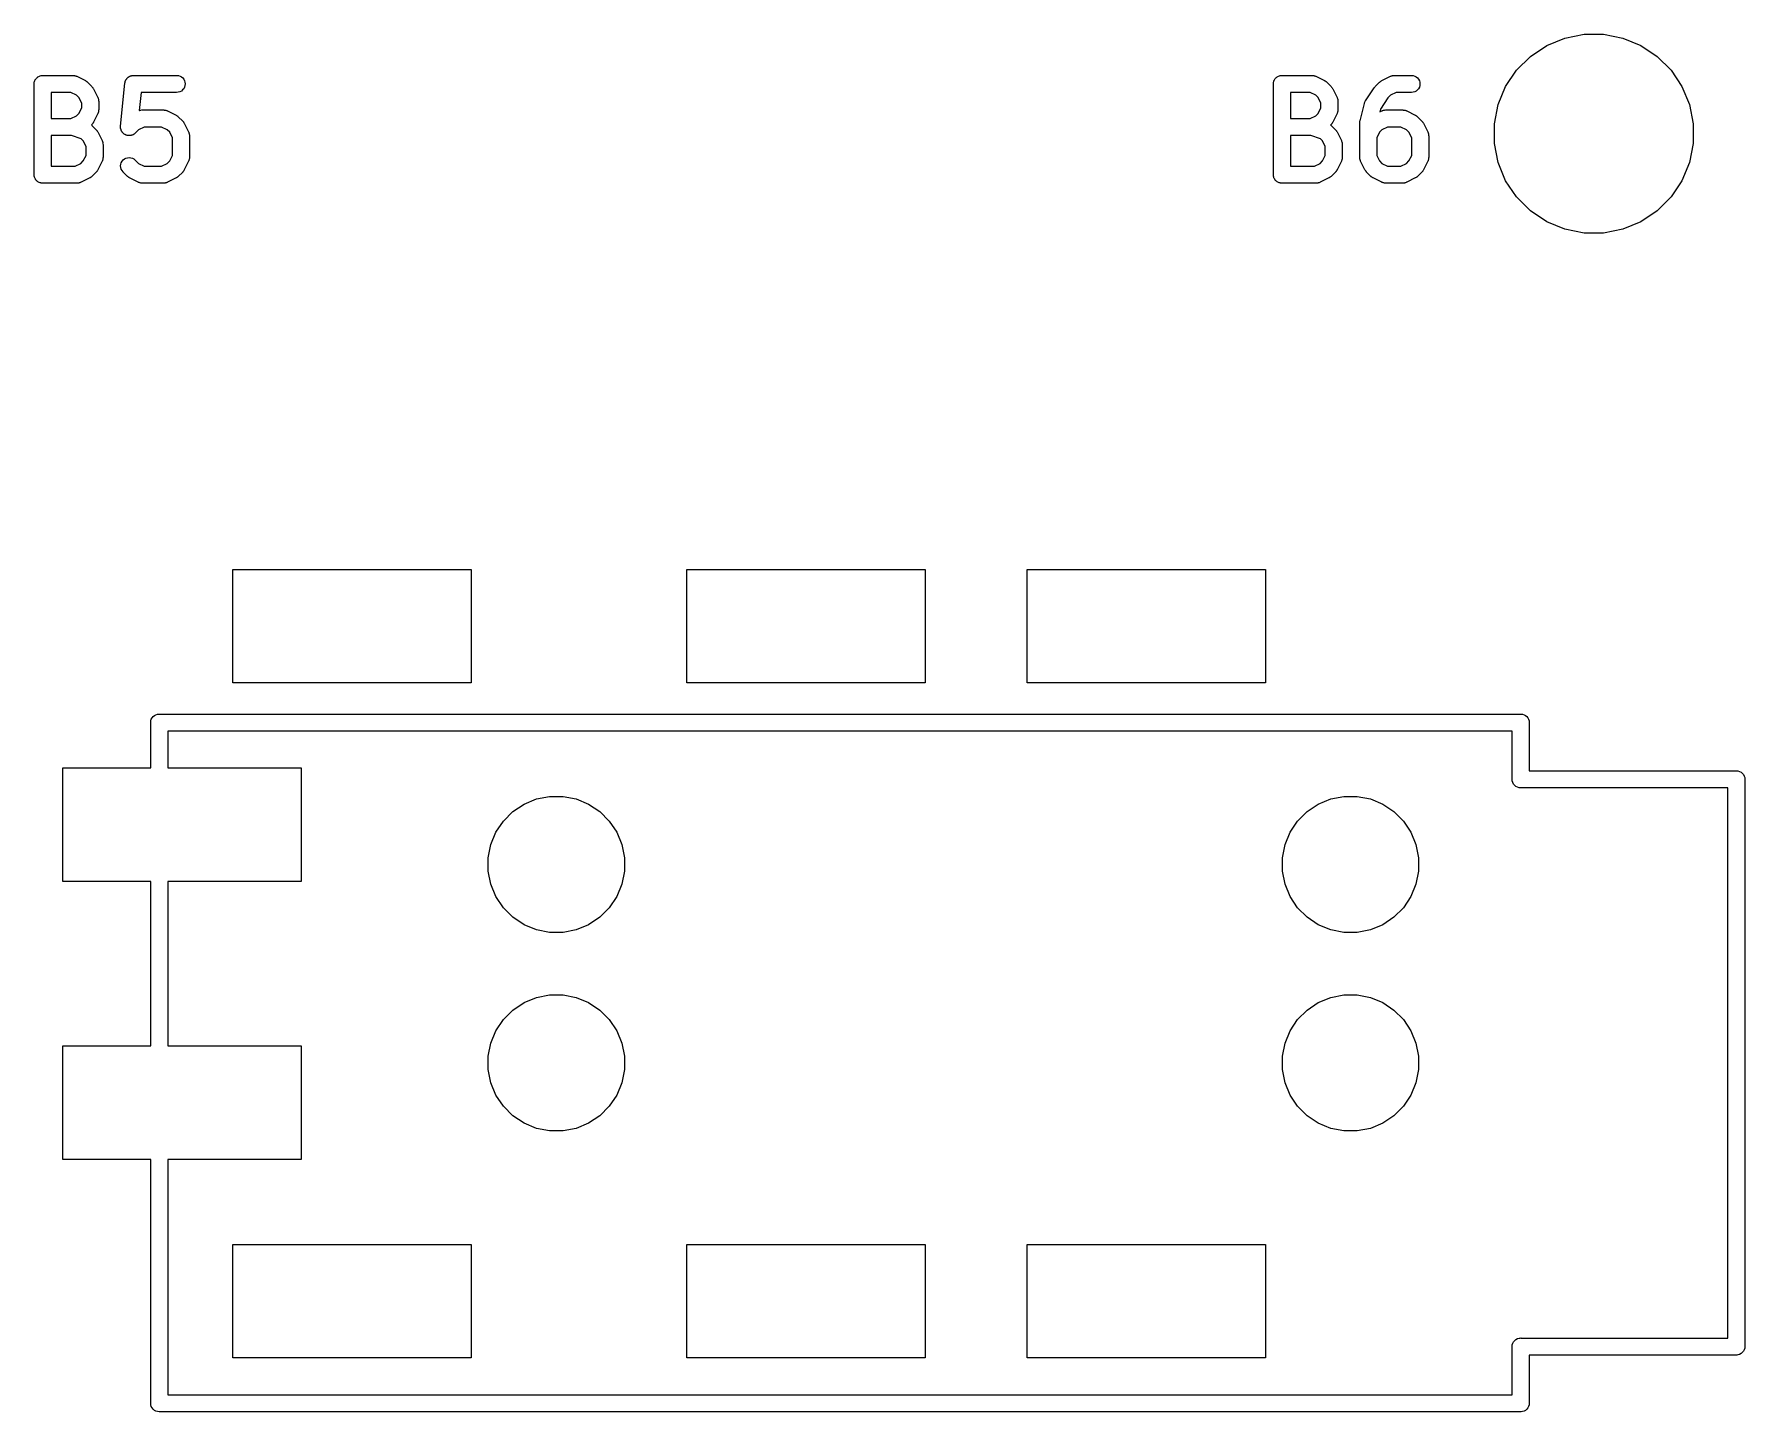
# Model space of a CAD drawing. Extents: x -13 to 127, y -89 to 15.
# Drawn here: x 109.29 to 124.37, y -57.37 to -45.22 of the extents above; entities that cross this region are included whole.
import ezdxf

# ---------------------------------------------------------------- set-up
doc = ezdxf.new("R2010")
doc.units = 0
doc.layers.add('BLACK', color=7, linetype='CONTINUOUS')

msp = doc.modelspace()

# ---------------------------------------------------------------- linework, layer by layer
at = {"layer": 'BLACK', "linetype": 'CONTINUOUS'}
for p, q in [((122.782, -45.2554), (122.952, -45.2217)), ((122.952, -45.2217), (123.124, -45.2217)), ((123.124, -45.2217), (123.294, -45.2554)), ((122.479, -45.4173), (122.623, -45.3214)), ((122.623, -45.3214), (122.782, -45.2554)), ((123.294, -45.2554), (123.453, -45.3214)), ((123.453, -45.3214), (123.597, -45.4173)), ((122.357, -45.5394), (122.479, -45.4173)), ((123.597, -45.4173), (123.719, -45.5394)), ((109.292, -45.6518), (109.293, -45.6448)), ((109.292, -45.6589), (109.292, -45.6518)), ((109.292, -45.6594), (109.292, -45.6589)), ((109.292, -45.6599), (109.292, -45.6594)), ((109.292, -45.6594), (109.292, -45.6594)), ((109.292, -45.6594), (109.292, -45.6594)), ((109.292, -46.4599), (109.292, -45.6599)), ((109.293, -45.6443), (109.295, -45.6376)), ((109.293, -45.6446), (109.293, -45.6443)), ((109.293, -45.6448), (109.293, -45.6446)), ((109.295, -45.6376), (109.297, -45.6308)), ((109.297, -45.6308), (109.298, -45.6306)), ((109.298, -45.6304), (109.301, -45.6242)), ((109.298, -45.6306), (109.298, -45.6304)), ((109.301, -45.6242), (109.304, -45.618)), ((109.304, -45.618), (109.305, -45.6178)), ((109.305, -45.6175), (109.309, -45.6121)), ((109.305, -45.6178), (109.305, -45.6175)), ((109.309, -45.6121), (109.314, -45.6067)), ((109.314, -45.6063), (109.32, -45.6019)), ((109.314, -45.6065), (109.314, -45.6063)), ((109.314, -45.6067), (109.314, -45.6065)), ((109.32, -45.6019), (109.325, -45.5974)), ((109.325, -45.5971), (109.332, -45.5939)), ((109.325, -45.5973), (109.325, -45.5971)), ((109.325, -45.5974), (109.325, -45.5973)), ((109.332, -45.5939), (109.338, -45.5906)), ((109.338, -45.5904), (109.345, -45.5884)), ((109.338, -45.5905), (109.338, -45.5904)), ((109.338, -45.5906), (109.338, -45.5905)), ((109.345, -45.5884), (109.352, -45.5863)), ((109.352, -45.5862), (109.359, -45.5856)), ((109.352, -45.5863), (109.352, -45.5862)), ((109.352, -45.5863), (109.352, -45.5863)), ((109.359, -45.5856), (109.367, -45.5849)), ((109.367, -45.5849), (109.633, -45.5849)), ((109.633, -45.5849), (109.634, -45.5849)), ((109.634, -45.5849), (109.636, -45.5852)), ((109.636, -45.5852), (109.639, -45.5851)), ((109.639, -45.5851), (109.644, -45.586)), ((109.644, -45.586), (109.649, -45.5865)), ((109.649, -45.5865), (109.651, -45.5872)), ((109.651, -45.5872), (109.653, -45.5876)), ((109.653, -45.5876), (109.658, -45.5894)), ((109.658, -45.5894), (109.663, -45.591)), ((109.663, -45.591), (109.665, -45.592)), ((109.665, -45.592), (109.667, -45.5928)), ((109.667, -45.5928), (109.743, -45.6309)), ((109.743, -45.6309), (109.744, -45.6314)), ((109.744, -45.6314), (109.747, -45.6337)), ((109.747, -45.6337), (109.751, -45.6357)), ((109.751, -45.6357), (109.754, -45.6377)), ((109.754, -45.6377), (109.756, -45.6394)), ((109.756, -45.6394), (109.759, -45.6423)), ((109.759, -45.6423), (109.762, -45.645)), ((109.762, -45.645), (109.801, -45.6831)), ((109.801, -45.6831), (109.801, -45.6838)), ((110.054, -46.0334), (110.092, -45.6524)), ((110.092, -45.6514), (110.093, -45.6481)), ((110.092, -45.6524), (110.092, -45.6514)), ((110.093, -45.6448), (110.094, -45.641)), ((110.093, -45.6481), (110.093, -45.6448)), ((110.094, -45.641), (110.095, -45.6371)), ((110.095, -45.6371), (110.096, -45.634)), ((110.096, -45.634), (110.097, -45.6308)), ((110.097, -45.6308), (110.099, -45.6273)), ((110.099, -45.6273), (110.101, -45.6236)), ((110.101, -45.6236), (110.103, -45.6209)), ((110.103, -45.6209), (110.104, -45.618)), ((110.104, -45.618), (110.107, -45.6149)), ((110.107, -45.6149), (110.109, -45.6116)), ((110.109, -45.6116), (110.112, -45.6093)), ((110.112, -45.6093), (110.114, -45.6067)), ((110.114, -45.6067), (110.117, -45.6042)), ((110.117, -45.6042), (110.12, -45.6014)), ((110.12, -45.6014), (110.122, -45.5995)), ((110.122, -45.5995), (110.125, -45.5974)), ((110.125, -45.5974), (110.129, -45.5956)), ((110.129, -45.5956), (110.132, -45.5934)), ((110.132, -45.5934), (110.135, -45.5921)), ((110.135, -45.5921), (110.138, -45.5906)), ((110.138, -45.5906), (110.142, -45.5894)), ((110.142, -45.5894), (110.145, -45.5879)), ((110.145, -45.5879), (110.149, -45.5873)), ((110.149, -45.5873), (110.152, -45.5863)), ((110.152, -45.5863), (110.156, -45.5859)), ((110.156, -45.5859), (110.16, -45.5852)), ((110.16, -45.5852), (110.163, -45.5852)), ((110.163, -45.5852), (110.167, -45.5849)), ((110.167, -45.5849), (110.547, -45.5849)), ((110.547, -45.5849), (110.549, -45.5849)), ((110.549, -45.5849), (110.563, -45.5865)), ((110.563, -45.5865), (110.577, -45.591)), ((110.577, -45.591), (110.59, -45.598)), ((110.59, -45.598), (110.601, -45.6074)), ((110.601, -45.6074), (110.61, -45.6188)), ((110.61, -45.6188), (110.617, -45.6318)), ((110.617, -45.6318), (110.621, -45.6458)), ((110.621, -45.675), (110.617, -45.689)), ((110.621, -45.6458), (110.622, -45.6604)), ((110.622, -45.6604), (110.621, -45.675)), ((120.214, -45.6518), (120.215, -45.6448)), ((120.214, -45.6589), (120.214, -45.6518)), ((120.214, -45.6594), (120.214, -45.6589)), ((120.214, -45.6599), (120.214, -45.6594)), ((120.214, -45.6594), (120.214, -45.6594)), ((120.214, -45.6594), (120.214, -45.6594)), ((120.214, -46.4599), (120.214, -45.6599)), ((120.215, -45.6443), (120.217, -45.6376)), ((120.215, -45.6446), (120.215, -45.6443)), ((120.215, -45.6448), (120.215, -45.6446)), ((120.217, -45.6376), (120.219, -45.6308)), ((120.219, -45.6308), (120.22, -45.6306)), ((120.22, -45.6304), (120.223, -45.6242)), ((120.22, -45.6306), (120.22, -45.6304)), ((120.223, -45.6242), (120.226, -45.618)), ((120.226, -45.618), (120.227, -45.6178)), ((120.227, -45.6175), (120.231, -45.6121)), ((120.227, -45.6178), (120.227, -45.6175)), ((120.231, -45.6121), (120.236, -45.6067)), ((120.236, -45.6063), (120.242, -45.6019)), ((120.236, -45.6065), (120.236, -45.6063)), ((120.236, -45.6067), (120.236, -45.6065)), ((120.242, -45.6019), (120.247, -45.5974)), ((120.247, -45.5971), (120.254, -45.5939)), ((120.247, -45.5973), (120.247, -45.5971)), ((120.247, -45.5974), (120.247, -45.5973)), ((120.254, -45.5939), (120.26, -45.5906)), ((120.26, -45.5904), (120.267, -45.5884)), ((120.26, -45.5905), (120.26, -45.5904)), ((120.26, -45.5906), (120.26, -45.5905)), ((120.267, -45.5884), (120.274, -45.5863)), ((120.274, -45.5862), (120.281, -45.5856)), ((120.274, -45.5863), (120.274, -45.5862)), ((120.274, -45.5863), (120.274, -45.5863)), ((120.281, -45.5856), (120.289, -45.5849)), ((120.289, -45.5849), (120.555, -45.5849)), ((120.555, -45.5849), (120.556, -45.5849)), ((120.556, -45.5849), (120.558, -45.5852)), ((120.558, -45.5852), (120.561, -45.5851)), ((120.561, -45.5851), (120.566, -45.586)), ((120.566, -45.586), (120.571, -45.5865)), ((120.571, -45.5865), (120.573, -45.5872)), ((120.573, -45.5872), (120.575, -45.5876)), ((120.575, -45.5876), (120.58, -45.5894)), ((120.58, -45.5894), (120.585, -45.591)), ((120.585, -45.591), (120.587, -45.592)), ((120.587, -45.592), (120.589, -45.5928)), ((120.589, -45.5928), (120.665, -45.6309)), ((120.665, -45.6309), (120.666, -45.6314)), ((120.666, -45.6314), (120.669, -45.6337)), ((120.669, -45.6337), (120.673, -45.6357)), ((120.673, -45.6357), (120.676, -45.6377)), ((120.676, -45.6377), (120.678, -45.6394)), ((120.678, -45.6394), (120.681, -45.6423)), ((120.681, -45.6423), (120.684, -45.645)), ((120.684, -45.645), (120.723, -45.6831)), ((120.723, -45.6831), (120.723, -45.6838)), ((121.107, -45.6884), (121.112, -45.6831)), ((121.112, -45.6831), (121.15, -45.645)), ((121.15, -45.645), (121.151, -45.6442)), ((121.151, -45.6442), (121.154, -45.6416)), ((121.154, -45.6416), (121.157, -45.6387)), ((121.157, -45.6387), (121.16, -45.637)), ((121.16, -45.637), (121.162, -45.6351)), ((121.162, -45.6351), (121.166, -45.6332)), ((121.166, -45.6332), (121.169, -45.6309)), ((121.169, -45.6309), (121.245, -45.5928)), ((121.245, -45.5928), (121.246, -45.5924)), ((121.246, -45.5924), (121.248, -45.5916)), ((121.248, -45.5916), (121.25, -45.5906)), ((121.25, -45.5906), (121.255, -45.5891)), ((121.255, -45.5891), (121.26, -45.5873)), ((121.26, -45.5873), (121.262, -45.587)), ((121.262, -45.587), (121.264, -45.5863)), ((121.264, -45.5863), (121.27, -45.5858)), ((121.27, -45.5858), (121.275, -45.585)), ((121.275, -45.585), (121.277, -45.5851)), ((121.277, -45.5851), (121.279, -45.5849)), ((121.279, -45.5849), (121.431, -45.5849)), ((121.431, -45.5849), (121.432, -45.5849)), ((121.432, -45.5849), (121.447, -45.5865)), ((121.447, -45.5865), (121.461, -45.591)), ((121.461, -45.591), (121.474, -45.598)), ((121.474, -45.598), (121.485, -45.6074)), ((121.485, -45.6074), (121.494, -45.6188)), ((121.494, -45.6188), (121.501, -45.6318)), ((121.501, -45.6318), (121.505, -45.6458)), ((121.505, -45.675), (121.501, -45.689)), ((121.505, -45.6458), (121.506, -45.6604)), ((121.506, -45.6604), (121.505, -45.675)), ((122.195, -45.8424), (122.261, -45.6829)), ((122.261, -45.6829), (122.357, -45.5394)), ((123.719, -45.5394), (123.815, -45.6829)), ((123.815, -45.6829), (123.881, -45.8424)), ((109.442, -45.7349), (109.442, -45.9659)), ((109.615, -45.7349), (109.442, -45.7349)), ((109.665, -45.7596), (109.615, -45.7349)), ((109.686, -45.7805), (109.665, -45.7596)), ((109.711, -45.83), (109.686, -45.7805)), ((109.711, -45.8708), (109.711, -45.83)), ((109.801, -45.6838), (109.804, -45.6871)), ((109.804, -45.6871), (109.807, -45.6902)), ((109.807, -45.6902), (109.808, -45.6928)), ((109.808, -45.6928), (109.81, -45.6952)), ((109.81, -45.6952), (109.812, -45.699)), ((109.812, -45.699), (109.815, -45.7026)), ((109.815, -45.7026), (109.853, -45.7787)), ((109.853, -45.7787), (109.853, -45.7797)), ((109.853, -45.7797), (109.854, -45.7818)), ((109.854, -45.7818), (109.855, -45.7837)), ((109.855, -45.7837), (109.856, -45.7886)), ((109.856, -45.7886), (109.858, -45.7934)), ((109.858, -45.7934), (109.859, -45.7956)), ((109.859, -45.7956), (109.859, -45.7977)), ((109.859, -45.7977), (109.86, -45.8028)), ((109.86, -45.8028), (109.86, -45.8079)), ((109.86, -45.8079), (109.86, -45.8101)), ((109.86, -45.8101), (109.861, -45.8123)), ((109.861, -45.8123), (109.861, -45.8885)), ((110.234, -45.7349), (110.218, -45.894)), ((110.547, -45.7349), (110.234, -45.7349)), ((110.562, -45.7335), (110.547, -45.7349)), ((110.576, -45.7292), (110.562, -45.7335)), ((110.589, -45.7224), (110.576, -45.7292)), ((110.6, -45.7131), (110.589, -45.7224)), ((110.61, -45.7018), (110.6, -45.7131)), ((110.617, -45.689), (110.61, -45.7018)), ((120.364, -45.7349), (120.364, -45.9659)), ((120.537, -45.7349), (120.364, -45.7349)), ((120.587, -45.7596), (120.537, -45.7349)), ((120.608, -45.7805), (120.587, -45.7596)), ((120.633, -45.83), (120.608, -45.7805)), ((120.633, -45.8708), (120.633, -45.83)), ((120.723, -45.6838), (120.726, -45.6871)), ((120.726, -45.6871), (120.729, -45.6902)), ((120.729, -45.6902), (120.73, -45.6928)), ((120.73, -45.6928), (120.732, -45.6952)), ((120.732, -45.6952), (120.734, -45.699)), ((120.734, -45.699), (120.737, -45.7026)), ((120.737, -45.7026), (120.775, -45.7787)), ((120.775, -45.7787), (120.775, -45.7797)), ((120.775, -45.7797), (120.776, -45.7818)), ((120.776, -45.7818), (120.777, -45.7837)), ((120.777, -45.7837), (120.778, -45.7886)), ((120.778, -45.7886), (120.78, -45.7934)), ((120.78, -45.7934), (120.781, -45.7956)), ((120.781, -45.7956), (120.781, -45.7977)), ((120.781, -45.7977), (120.782, -45.8028)), ((120.782, -45.8028), (120.782, -45.8079)), ((120.782, -45.8079), (120.782, -45.8101)), ((120.782, -45.8101), (120.783, -45.8123)), ((120.783, -45.8123), (120.783, -45.8885)), ((120.978, -45.9846), (121.016, -45.8322)), ((121.016, -45.8312), (121.018, -45.8265)), ((121.016, -45.8322), (121.016, -45.8312)), ((121.018, -45.8265), (121.019, -45.8217)), ((121.019, -45.8217), (121.02, -45.8196)), ((121.02, -45.8196), (121.021, -45.8175)), ((121.021, -45.8175), (121.024, -45.8132)), ((121.024, -45.8132), (121.026, -45.8088)), ((121.026, -45.8088), (121.102, -45.6945)), ((121.102, -45.6944), (121.103, -45.6936)), ((121.102, -45.6945), (121.102, -45.6944)), ((121.102, -45.6944), (121.102, -45.6944)), ((121.102, -45.6944), (121.102, -45.6944)), ((121.103, -45.6936), (121.107, -45.6884)), ((121.223, -45.7839), (121.158, -45.8812)), ((121.247, -45.7596), (121.223, -45.7839)), ((121.297, -45.7349), (121.247, -45.7596)), ((121.431, -45.7349), (121.297, -45.7349)), ((121.446, -45.7335), (121.431, -45.7349)), ((121.46, -45.7292), (121.446, -45.7335)), ((121.473, -45.7224), (121.46, -45.7292)), ((121.484, -45.7131), (121.473, -45.7224)), ((121.494, -45.7018), (121.484, -45.7131)), ((121.501, -45.689), (121.494, -45.7018)), ((109.442, -45.9659), (109.615, -45.9659)), ((109.615, -45.9659), (109.665, -45.9411)), ((109.665, -45.9411), (109.686, -45.9202)), ((109.686, -45.9202), (109.711, -45.8708)), ((109.853, -45.922), (109.815, -45.9982)), ((109.855, -45.918), (109.853, -45.92)), ((109.853, -45.92), (109.853, -45.922)), ((109.856, -45.9131), (109.855, -45.918)), ((109.858, -45.9083), (109.856, -45.9131)), ((109.859, -45.9041), (109.858, -45.9062)), ((109.858, -45.9062), (109.858, -45.9083)), ((109.86, -45.899), (109.859, -45.9041)), ((109.861, -45.8895), (109.86, -45.8917)), ((109.86, -45.8917), (109.86, -45.8939)), ((109.86, -45.8939), (109.86, -45.899)), ((109.861, -45.8885), (109.861, -45.8895)), ((110.218, -45.894), (110.219, -45.8938)), ((110.219, -45.8938), (110.224, -45.8921)), ((110.224, -45.8921), (110.226, -45.8917)), ((110.226, -45.8917), (110.228, -45.8911)), ((110.228, -45.8911), (110.233, -45.8906)), ((110.233, -45.8906), (110.238, -45.8898)), ((110.238, -45.8898), (110.241, -45.8899)), ((110.241, -45.8899), (110.243, -45.8897)), ((110.243, -45.8897), (110.433, -45.8897)), ((110.433, -45.8897), (110.434, -45.8897)), ((110.434, -45.8897), (110.436, -45.8899)), ((110.436, -45.8899), (110.439, -45.8899)), ((110.439, -45.8899), (110.444, -45.8907)), ((110.444, -45.8907), (110.449, -45.8913)), ((110.449, -45.8913), (110.451, -45.892)), ((110.451, -45.892), (110.453, -45.8923)), ((110.453, -45.8923), (110.458, -45.8942)), ((110.458, -45.8942), (110.463, -45.8957)), ((110.463, -45.8957), (110.465, -45.8968)), ((110.465, -45.8968), (110.467, -45.8976)), ((110.467, -45.8976), (110.543, -45.9357)), ((110.543, -45.9357), (110.544, -45.9362)), ((110.544, -45.9362), (110.547, -45.9384)), ((110.547, -45.9384), (110.551, -45.9404)), ((110.551, -45.9404), (110.554, -45.9424)), ((110.554, -45.9424), (110.556, -45.9441)), ((110.556, -45.9441), (110.559, -45.9471)), ((110.559, -45.9471), (110.562, -45.9497)), ((110.562, -45.9497), (110.601, -45.9878)), ((120.364, -45.9659), (120.537, -45.9659)), ((120.537, -45.9659), (120.587, -45.9411)), ((120.587, -45.9411), (120.608, -45.9202)), ((120.608, -45.9202), (120.633, -45.8708)), ((120.775, -45.922), (120.737, -45.9982)), ((120.777, -45.918), (120.775, -45.92)), ((120.775, -45.92), (120.775, -45.922)), ((120.778, -45.9131), (120.777, -45.918)), ((120.78, -45.9083), (120.778, -45.9131)), ((120.781, -45.9041), (120.78, -45.9062)), ((120.78, -45.9062), (120.78, -45.9083)), ((120.782, -45.899), (120.781, -45.9041)), ((120.783, -45.8895), (120.782, -45.8917)), ((120.782, -45.8917), (120.782, -45.8939)), ((120.782, -45.8939), (120.782, -45.899)), ((120.783, -45.8885), (120.783, -45.8895)), ((120.977, -45.9859), (120.978, -45.9846)), ((121.158, -45.8812), (121.152, -45.9063)), ((121.152, -45.9063), (121.169, -45.8976)), ((121.169, -45.8976), (121.17, -45.8971)), ((121.17, -45.8971), (121.172, -45.8964)), ((121.172, -45.8964), (121.174, -45.8953)), ((121.174, -45.8953), (121.179, -45.8938)), ((121.179, -45.8938), (121.184, -45.8921)), ((121.184, -45.8921), (121.186, -45.8917)), ((121.186, -45.8917), (121.188, -45.8911)), ((121.188, -45.8911), (121.193, -45.8906)), ((121.193, -45.8906), (121.198, -45.8898)), ((121.198, -45.8898), (121.201, -45.8899)), ((121.201, -45.8899), (121.203, -45.8897)), ((121.203, -45.8897), (121.355, -45.8897)), ((121.355, -45.8897), (121.356, -45.8897)), ((121.356, -45.8897), (121.358, -45.8899)), ((121.358, -45.8899), (121.361, -45.8899)), ((121.361, -45.8899), (121.366, -45.8907)), ((121.366, -45.8907), (121.371, -45.8913)), ((121.371, -45.8913), (121.373, -45.892)), ((121.373, -45.892), (121.375, -45.8923)), ((121.375, -45.8923), (121.38, -45.8942)), ((121.38, -45.8942), (121.385, -45.8957)), ((121.385, -45.8957), (121.387, -45.8968)), ((121.387, -45.8968), (121.389, -45.8976)), ((121.389, -45.8976), (121.465, -45.9357)), ((121.465, -45.9357), (121.466, -45.9362)), ((121.466, -45.9362), (121.469, -45.9384)), ((121.469, -45.9384), (121.473, -45.9404)), ((121.473, -45.9404), (121.476, -45.9424)), ((121.476, -45.9424), (121.478, -45.9441)), ((121.478, -45.9441), (121.481, -45.9471)), ((121.481, -45.9471), (121.484, -45.9497)), ((121.484, -45.9497), (121.523, -45.9878)), ((122.162, -46.0117), (122.195, -45.8424)), ((123.881, -45.8424), (123.914, -46.0117)), ((109.442, -46.1159), (109.442, -46.3849)), ((109.621, -46.1159), (109.442, -46.1159)), ((109.707, -46.1445), (109.621, -46.1159)), ((109.801, -46.0177), (109.796, -46.0221)), ((109.796, -46.0221), (109.797, -46.0229)), ((109.797, -46.0229), (109.799, -46.0245)), ((109.799, -46.0245), (109.801, -46.0259)), ((109.803, -46.0144), (109.801, -46.0177)), ((109.801, -46.0259), (109.839, -46.064)), ((109.806, -46.0114), (109.803, -46.0144)), ((109.808, -46.0088), (109.806, -46.0114)), ((109.81, -46.0064), (109.808, -46.0088)), ((109.812, -46.0027), (109.81, -46.0064)), ((109.814, -45.9991), (109.812, -46.0027)), ((109.815, -45.9982), (109.814, -45.9991)), ((109.839, -46.064), (109.839, -46.0648)), ((109.839, -46.0648), (109.842, -46.0681)), ((109.842, -46.0681), (109.845, -46.0711)), ((109.845, -46.0711), (109.847, -46.0738)), ((109.847, -46.0738), (109.848, -46.0762)), ((109.848, -46.0762), (109.85, -46.0799)), ((109.85, -46.0799), (109.853, -46.0835)), ((109.853, -46.0835), (109.891, -46.1597)), ((110.053, -46.0406), (110.054, -46.037)), ((110.054, -46.0443), (110.053, -46.0406)), ((110.054, -46.037), (110.054, -46.0334)), ((110.054, -46.048), (110.054, -46.0443)), ((110.054, -46.0516), (110.054, -46.048)), ((110.055, -46.0552), (110.054, -46.0516)), ((110.056, -46.0587), (110.055, -46.0552)), ((110.057, -46.0624), (110.056, -46.0587)), ((110.058, -46.0657), (110.057, -46.0624)), ((110.059, -46.0692), (110.058, -46.0657)), ((110.061, -46.0725), (110.059, -46.0692)), ((110.062, -46.0759), (110.061, -46.0725)), ((110.064, -46.0789), (110.062, -46.0759)), ((110.066, -46.0821), (110.064, -46.0789)), ((110.068, -46.085), (110.066, -46.0821)), ((110.07, -46.0881), (110.068, -46.085)), ((110.073, -46.0907), (110.07, -46.0881)), ((110.075, -46.0935), (110.073, -46.0907)), ((110.078, -46.0959), (110.075, -46.0935)), ((110.081, -46.0986), (110.078, -46.0959)), ((110.083, -46.1006), (110.081, -46.0986)), ((110.086, -46.1029), (110.083, -46.1006)), ((110.09, -46.1047), (110.086, -46.1029)), ((110.093, -46.1068), (110.09, -46.1047)), ((110.096, -46.1082), (110.093, -46.1068)), ((110.099, -46.1099), (110.096, -46.1082)), ((110.103, -46.111), (110.099, -46.1099)), ((110.106, -46.1125), (110.103, -46.111)), ((110.11, -46.1132), (110.106, -46.1125)), ((110.113, -46.1143), (110.11, -46.1132)), ((110.117, -46.1147), (110.113, -46.1143)), ((110.12, -46.1154), (110.117, -46.1147)), ((110.124, -46.1155), (110.12, -46.1154)), ((110.128, -46.1159), (110.124, -46.1155)), ((110.131, -46.1155), (110.128, -46.1159)), ((110.135, -46.1156), (110.131, -46.1155)), ((110.139, -46.1149), (110.135, -46.1156)), ((110.142, -46.1146), (110.139, -46.1149)), ((110.146, -46.1135), (110.142, -46.1146)), ((110.149, -46.1128), (110.146, -46.1135)), ((110.153, -46.1115), (110.149, -46.1128)), ((110.156, -46.1105), (110.153, -46.1115)), ((110.16, -46.1088), (110.156, -46.1105)), ((110.163, -46.1074), (110.16, -46.1088)), ((110.166, -46.1054), (110.163, -46.1074)), ((110.169, -46.1038), (110.166, -46.1054)), ((110.172, -46.1014), (110.169, -46.1038)), ((110.175, -46.0994), (110.172, -46.1014)), ((110.178, -46.0969), (110.175, -46.0994)), ((110.181, -46.0946), (110.178, -46.0969)), ((110.211, -46.0644), (110.181, -46.0939)), ((110.181, -46.0939), (110.181, -46.0946)), ((110.26, -46.0397), (110.211, -46.0644)), ((110.415, -46.0397), (110.26, -46.0397)), ((110.465, -46.0644), (110.415, -46.0397)), ((110.486, -46.0853), (110.465, -46.0644)), ((110.511, -46.1348), (110.486, -46.0853)), ((110.511, -46.2898), (110.511, -46.1348)), ((110.601, -45.9878), (110.601, -45.9886)), ((110.601, -45.9886), (110.604, -45.9919)), ((110.604, -45.9919), (110.607, -45.9949)), ((110.607, -45.9949), (110.608, -45.9976)), ((110.608, -45.9976), (110.61, -46)), ((110.61, -46), (110.612, -46.0037)), ((110.612, -46.0037), (110.615, -46.0073)), ((110.615, -46.0073), (110.653, -46.0835)), ((110.653, -46.0835), (110.653, -46.0844)), ((110.653, -46.0844), (110.654, -46.0865)), ((110.654, -46.0865), (110.655, -46.0885)), ((110.655, -46.0885), (110.656, -46.0934)), ((110.656, -46.0934), (110.658, -46.0982)), ((110.658, -46.0982), (110.659, -46.1004)), ((110.659, -46.1004), (110.659, -46.1025)), ((110.659, -46.1025), (110.66, -46.1076)), ((110.66, -46.1076), (110.66, -46.1126)), ((110.66, -46.1126), (110.66, -46.1149)), ((110.66, -46.1149), (110.661, -46.117)), ((110.661, -46.117), (110.661, -46.3075)), ((120.364, -46.1159), (120.364, -46.3849)), ((120.543, -46.1159), (120.364, -46.1159)), ((120.629, -46.1445), (120.543, -46.1159)), ((120.723, -46.0177), (120.718, -46.0221)), ((120.718, -46.0221), (120.719, -46.0229)), ((120.719, -46.0229), (120.721, -46.0245)), ((120.721, -46.0245), (120.723, -46.0259)), ((120.725, -46.0144), (120.723, -46.0177)), ((120.723, -46.0259), (120.761, -46.064)), ((120.728, -46.0114), (120.725, -46.0144)), ((120.73, -46.0088), (120.728, -46.0114)), ((120.732, -46.0064), (120.73, -46.0088)), ((120.734, -46.0027), (120.732, -46.0064)), ((120.736, -45.9991), (120.734, -46.0027)), ((120.737, -45.9982), (120.736, -45.9991)), ((120.761, -46.064), (120.761, -46.0648)), ((120.761, -46.0648), (120.764, -46.0681)), ((120.764, -46.0681), (120.767, -46.0711)), ((120.767, -46.0711), (120.769, -46.0738)), ((120.769, -46.0738), (120.77, -46.0762)), ((120.77, -46.0762), (120.772, -46.0799)), ((120.772, -46.0799), (120.775, -46.0835)), ((120.775, -46.0835), (120.813, -46.1597)), ((120.975, -46.0017), (120.976, -46.0004)), ((120.975, -46.0028), (120.975, -46.0017)), ((120.975, -46.3075), (120.975, -46.0028)), ((120.976, -45.9931), (120.977, -45.9872)), ((120.976, -45.999), (120.976, -45.9931)), ((120.976, -46.0004), (120.976, -45.999)), ((120.977, -45.9872), (120.977, -45.9859)), ((121.15, -46.0853), (121.125, -46.1348)), ((121.125, -46.1348), (121.125, -46.2898)), ((121.171, -46.0644), (121.15, -46.0853)), ((121.221, -46.0397), (121.171, -46.0644)), ((121.337, -46.0397), (121.221, -46.0397)), ((121.387, -46.0644), (121.337, -46.0397)), ((121.408, -46.0853), (121.387, -46.0644)), ((121.433, -46.1348), (121.408, -46.0853)), ((121.433, -46.2898), (121.433, -46.1348)), ((121.523, -45.9878), (121.523, -45.9886)), ((121.523, -45.9886), (121.526, -45.9919)), ((121.526, -45.9919), (121.529, -45.9949)), ((121.529, -45.9949), (121.53, -45.9976)), ((121.53, -45.9976), (121.532, -46)), ((121.532, -46), (121.534, -46.0037)), ((121.534, -46.0037), (121.537, -46.0073)), ((121.537, -46.0073), (121.575, -46.0835)), ((121.575, -46.0835), (121.575, -46.0844)), ((121.575, -46.0844), (121.576, -46.0865)), ((121.576, -46.0865), (121.577, -46.0885)), ((121.577, -46.0885), (121.578, -46.0934)), ((121.578, -46.0934), (121.58, -46.0982)), ((121.58, -46.0982), (121.581, -46.1004)), ((121.581, -46.1004), (121.581, -46.1025)), ((121.581, -46.1025), (121.582, -46.1076)), ((121.582, -46.1076), (121.582, -46.1126)), ((121.582, -46.1126), (121.582, -46.1149)), ((121.582, -46.1149), (121.583, -46.117)), ((121.583, -46.117), (121.583, -46.3075)), ((122.162, -46.1843), (122.162, -46.0117)), ((123.914, -46.0117), (123.914, -46.1843)), ((109.724, -46.1615), (109.707, -46.1445)), ((109.749, -46.2109), (109.724, -46.1615)), ((109.749, -46.2898), (109.749, -46.2109)), ((109.891, -46.1597), (109.891, -46.1606)), ((109.891, -46.1606), (109.892, -46.1627)), ((109.892, -46.1627), (109.893, -46.1647)), ((109.893, -46.1647), (109.894, -46.1696)), ((109.894, -46.1696), (109.896, -46.1744)), ((109.896, -46.1744), (109.897, -46.1766)), ((109.897, -46.1766), (109.897, -46.1787)), ((109.897, -46.1787), (109.898, -46.1838)), ((109.898, -46.1838), (109.899, -46.1888)), ((109.899, -46.1888), (109.898, -46.191)), ((109.898, -46.191), (109.899, -46.1932)), ((109.899, -46.1932), (109.899, -46.3075)), ((120.646, -46.1615), (120.629, -46.1445)), ((120.671, -46.2109), (120.646, -46.1615)), ((120.671, -46.2898), (120.671, -46.2109)), ((120.813, -46.1597), (120.813, -46.1606)), ((120.813, -46.1606), (120.814, -46.1627)), ((120.814, -46.1627), (120.815, -46.1647)), ((120.815, -46.1647), (120.816, -46.1696)), ((120.816, -46.1696), (120.818, -46.1744)), ((120.818, -46.1744), (120.819, -46.1766)), ((120.819, -46.1766), (120.819, -46.1787)), ((120.819, -46.1787), (120.82, -46.1838)), ((120.82, -46.1838), (120.821, -46.1888)), ((120.821, -46.1888), (120.82, -46.191)), ((120.82, -46.191), (120.821, -46.1932)), ((120.821, -46.1932), (120.821, -46.3075)), ((122.195, -46.3536), (122.162, -46.1843)), ((123.914, -46.1843), (123.881, -46.3536)), ((109.442, -46.3849), (109.654, -46.3849)), ((109.654, -46.3849), (109.703, -46.3602)), ((109.703, -46.3602), (109.724, -46.3393)), ((109.724, -46.3393), (109.749, -46.2898)), ((109.839, -46.4367), (109.801, -46.4748)), ((109.841, -46.4335), (109.839, -46.4367)), ((109.844, -46.4305), (109.841, -46.4335)), ((109.846, -46.4278), (109.844, -46.4305)), ((109.848, -46.4254), (109.846, -46.4278)), ((109.85, -46.4217), (109.848, -46.4254)), ((109.852, -46.4182), (109.85, -46.4217)), ((109.853, -46.4173), (109.852, -46.4182)), ((109.891, -46.3411), (109.853, -46.4173)), ((109.892, -46.339), (109.891, -46.3411)), ((109.893, -46.3371), (109.892, -46.339)), ((109.894, -46.3322), (109.893, -46.3371)), ((109.896, -46.3274), (109.894, -46.3322)), ((109.897, -46.3231), (109.896, -46.3252)), ((109.896, -46.3252), (109.896, -46.3274)), ((109.898, -46.318), (109.897, -46.3231)), ((109.899, -46.3086), (109.898, -46.3108)), ((109.898, -46.3108), (109.898, -46.313)), ((109.898, -46.313), (109.898, -46.318)), ((109.899, -46.3075), (109.899, -46.3086)), ((110.053, -46.3829), (110.055, -46.3684)), ((110.055, -46.3975), (110.053, -46.3829)), ((110.055, -46.3684), (110.059, -46.3544)), ((110.059, -46.4116), (110.055, -46.3975)), ((110.059, -46.3544), (110.066, -46.3416)), ((110.066, -46.4246), (110.059, -46.4116)), ((110.066, -46.3416), (110.076, -46.3303)), ((110.075, -46.436), (110.066, -46.4246)), ((110.075, -46.4367), (110.075, -46.436)), ((110.113, -46.4748), (110.075, -46.4367)), ((110.076, -46.3303), (110.087, -46.3211)), ((110.087, -46.3211), (110.1, -46.3143)), ((110.1, -46.3143), (110.114, -46.3101)), ((110.114, -46.3101), (110.129, -46.3087)), ((110.129, -46.3087), (110.143, -46.3102)), ((110.143, -46.3102), (110.157, -46.3145)), ((110.157, -46.3145), (110.17, -46.3214)), ((110.17, -46.3214), (110.181, -46.3307)), ((110.181, -46.3307), (110.211, -46.3602)), ((110.211, -46.3602), (110.26, -46.3849)), ((110.26, -46.3849), (110.415, -46.3849)), ((110.415, -46.3849), (110.465, -46.3602)), ((110.465, -46.3602), (110.486, -46.3393)), ((110.486, -46.3393), (110.511, -46.2898)), ((110.601, -46.4367), (110.562, -46.4748)), ((110.603, -46.4335), (110.601, -46.4367)), ((110.606, -46.4305), (110.603, -46.4335)), ((110.608, -46.4279), (110.606, -46.4305)), ((110.61, -46.4254), (110.608, -46.4279)), ((110.612, -46.4217), (110.61, -46.4254)), ((110.614, -46.4182), (110.612, -46.4217)), ((110.615, -46.4173), (110.614, -46.4182)), ((110.653, -46.3411), (110.615, -46.4173)), ((110.655, -46.3371), (110.653, -46.339)), ((110.653, -46.339), (110.653, -46.3411)), ((110.656, -46.3322), (110.655, -46.3371)), ((110.658, -46.3274), (110.656, -46.3322)), ((110.659, -46.3231), (110.658, -46.3252)), ((110.658, -46.3252), (110.658, -46.3274)), ((110.66, -46.318), (110.659, -46.3231)), ((110.661, -46.3086), (110.66, -46.3108)), ((110.66, -46.3108), (110.66, -46.313)), ((110.66, -46.313), (110.66, -46.318)), ((110.661, -46.3075), (110.661, -46.3086)), ((120.364, -46.3849), (120.576, -46.3849)), ((120.576, -46.3849), (120.625, -46.3602)), ((120.625, -46.3602), (120.646, -46.3393)), ((120.646, -46.3393), (120.671, -46.2898)), ((120.761, -46.4367), (120.723, -46.4748)), ((120.763, -46.4335), (120.761, -46.4367)), ((120.766, -46.4305), (120.763, -46.4335)), ((120.768, -46.4278), (120.766, -46.4305)), ((120.77, -46.4254), (120.768, -46.4278)), ((120.772, -46.4217), (120.77, -46.4254)), ((120.774, -46.4182), (120.772, -46.4217)), ((120.775, -46.4173), (120.774, -46.4182)), ((120.813, -46.3411), (120.775, -46.4173)), ((120.814, -46.339), (120.813, -46.3411)), ((120.815, -46.3371), (120.814, -46.339)), ((120.816, -46.3322), (120.815, -46.3371)), ((120.818, -46.3274), (120.816, -46.3322)), ((120.819, -46.3231), (120.818, -46.3252)), ((120.818, -46.3252), (120.818, -46.3274)), ((120.82, -46.318), (120.819, -46.3231)), ((120.821, -46.3086), (120.82, -46.3108)), ((120.82, -46.3108), (120.82, -46.313)), ((120.82, -46.313), (120.82, -46.318)), ((120.821, -46.3075), (120.821, -46.3086)), ((120.976, -46.3097), (120.975, -46.3075)), ((120.976, -46.3119), (120.976, -46.3097)), ((120.976, -46.317), (120.976, -46.3119)), ((120.977, -46.3221), (120.976, -46.317)), ((120.977, -46.3242), (120.977, -46.3221)), ((120.978, -46.3264), (120.977, -46.3242)), ((120.98, -46.3312), (120.978, -46.3264)), ((120.981, -46.3361), (120.98, -46.3312)), ((120.982, -46.338), (120.981, -46.3361)), ((120.983, -46.3401), (120.982, -46.338)), ((120.983, -46.3411), (120.983, -46.3401)), ((121.021, -46.4173), (120.983, -46.3411)), ((121.024, -46.4208), (121.021, -46.4173)), ((121.026, -46.4246), (121.024, -46.4208)), ((121.028, -46.427), (121.026, -46.4246)), ((121.029, -46.4296), (121.028, -46.427)), ((121.032, -46.4327), (121.029, -46.4296)), ((121.035, -46.436), (121.032, -46.4327)), ((121.035, -46.4367), (121.035, -46.436)), ((121.074, -46.4748), (121.035, -46.4367)), ((121.125, -46.2898), (121.15, -46.3393)), ((121.15, -46.3393), (121.171, -46.3602)), ((121.171, -46.3602), (121.221, -46.3849)), ((121.221, -46.3849), (121.337, -46.3849)), ((121.337, -46.3849), (121.387, -46.3602)), ((121.387, -46.3602), (121.408, -46.3393)), ((121.408, -46.3393), (121.433, -46.2898)), ((121.523, -46.4367), (121.484, -46.4748)), ((121.525, -46.4335), (121.523, -46.4367)), ((121.528, -46.4305), (121.525, -46.4335)), ((121.53, -46.4279), (121.528, -46.4305)), ((121.532, -46.4254), (121.53, -46.4279)), ((121.534, -46.4217), (121.532, -46.4254)), ((121.536, -46.4182), (121.534, -46.4217)), ((121.537, -46.4173), (121.536, -46.4182)), ((121.575, -46.3411), (121.537, -46.4173)), ((121.577, -46.3371), (121.575, -46.339)), ((121.575, -46.339), (121.575, -46.3411)), ((121.578, -46.3322), (121.577, -46.3371)), ((121.58, -46.3274), (121.578, -46.3322)), ((121.581, -46.3231), (121.58, -46.3252)), ((121.58, -46.3252), (121.58, -46.3274)), ((121.582, -46.318), (121.581, -46.3231)), ((121.583, -46.3086), (121.582, -46.3108)), ((121.582, -46.3108), (121.582, -46.313)), ((121.582, -46.313), (121.582, -46.318)), ((121.583, -46.3075), (121.583, -46.3086)), ((122.261, -46.5131), (122.195, -46.3536)), ((123.881, -46.3536), (123.815, -46.5131)), ((109.292, -46.4669), (109.292, -46.4599)), ((109.293, -46.474), (109.292, -46.4669)), ((109.293, -46.4742), (109.293, -46.474)), ((109.293, -46.4745), (109.293, -46.4742)), ((109.295, -46.4812), (109.293, -46.4745)), ((109.297, -46.488), (109.295, -46.4812)), ((109.297, -46.4882), (109.297, -46.488)), ((109.297, -46.4885), (109.297, -46.4882)), ((109.3, -46.4947), (109.297, -46.4885)), ((109.304, -46.501), (109.3, -46.4947)), ((109.304, -46.5012), (109.304, -46.501)), ((109.304, -46.5014), (109.304, -46.5012)), ((109.309, -46.5069), (109.304, -46.5014)), ((109.313, -46.5124), (109.309, -46.5069)), ((109.313, -46.5125), (109.313, -46.5124)), ((109.313, -46.5128), (109.313, -46.5125)), ((109.319, -46.5172), (109.313, -46.5128)), ((109.324, -46.5218), (109.319, -46.5172)), ((109.324, -46.5219), (109.324, -46.5218)), ((109.325, -46.5221), (109.324, -46.5219)), ((109.331, -46.5254), (109.325, -46.5221)), ((109.337, -46.5288), (109.331, -46.5254)), ((109.337, -46.5289), (109.337, -46.5288)), ((109.337, -46.529), (109.337, -46.5289)), ((109.344, -46.5311), (109.337, -46.529)), ((109.351, -46.5333), (109.344, -46.5311)), ((109.351, -46.5334), (109.351, -46.5333)), ((109.351, -46.5333), (109.351, -46.5333)), ((109.358, -46.5341), (109.351, -46.5334)), ((109.365, -46.5349), (109.358, -46.5341)), ((109.366, -46.5349), (109.365, -46.5349)), ((109.367, -46.5349), (109.366, -46.5349)), ((109.366, -46.5349), (109.366, -46.5349)), ((109.366, -46.5349), (109.366, -46.5349)), ((109.671, -46.5349), (109.367, -46.5349)), ((109.673, -46.5347), (109.671, -46.5349)), ((109.676, -46.5348), (109.673, -46.5347)), ((109.681, -46.534), (109.676, -46.5348)), ((109.686, -46.5335), (109.681, -46.534)), ((109.688, -46.5328), (109.686, -46.5335)), ((109.69, -46.5325), (109.688, -46.5328)), ((109.695, -46.5307), (109.69, -46.5325)), ((109.7, -46.5292), (109.695, -46.5307)), ((109.702, -46.5282), (109.7, -46.5292)), ((109.704, -46.5274), (109.702, -46.5282)), ((109.705, -46.527), (109.704, -46.5274)), ((109.781, -46.4889), (109.705, -46.527)), ((109.785, -46.4866), (109.781, -46.4889)), ((109.788, -46.4847), (109.785, -46.4866)), ((109.791, -46.4828), (109.788, -46.4847)), ((109.793, -46.4811), (109.791, -46.4828)), ((109.796, -46.4782), (109.793, -46.4811)), ((109.8, -46.4756), (109.796, -46.4782)), ((109.801, -46.4748), (109.8, -46.4756)), ((110.117, -46.4775), (110.113, -46.4748)), ((110.12, -46.4805), (110.117, -46.4775)), ((110.122, -46.4822), (110.12, -46.4805)), ((110.125, -46.4841), (110.122, -46.4822)), ((110.129, -46.4861), (110.125, -46.4841)), ((110.132, -46.4884), (110.129, -46.4861)), ((110.133, -46.4889), (110.132, -46.4884)), ((110.209, -46.527), (110.133, -46.4889)), ((110.211, -46.5278), (110.209, -46.527)), ((110.213, -46.5288), (110.211, -46.5278)), ((110.218, -46.5304), (110.213, -46.5288)), ((110.223, -46.5322), (110.218, -46.5304)), ((110.225, -46.5326), (110.223, -46.5322)), ((110.227, -46.5333), (110.225, -46.5326)), ((110.232, -46.5338), (110.227, -46.5333)), ((110.237, -46.5347), (110.232, -46.5338)), ((110.239, -46.5347), (110.237, -46.5347)), ((110.242, -46.5349), (110.239, -46.5347)), ((110.243, -46.5349), (110.242, -46.5349)), ((110.433, -46.5349), (110.243, -46.5349)), ((110.435, -46.5347), (110.433, -46.5349)), ((110.438, -46.5348), (110.435, -46.5347)), ((110.443, -46.534), (110.438, -46.5348)), ((110.448, -46.5335), (110.443, -46.534)), ((110.45, -46.5328), (110.448, -46.5335)), ((110.452, -46.5325), (110.45, -46.5328)), ((110.457, -46.5307), (110.452, -46.5325)), ((110.462, -46.5292), (110.457, -46.5307)), ((110.464, -46.5282), (110.462, -46.5292)), ((110.466, -46.5274), (110.464, -46.5282)), ((110.467, -46.527), (110.466, -46.5274)), ((110.543, -46.4889), (110.467, -46.527)), ((110.546, -46.4866), (110.543, -46.4889)), ((110.55, -46.4847), (110.546, -46.4866)), ((110.553, -46.4828), (110.55, -46.4847)), ((110.555, -46.4811), (110.553, -46.4828)), ((110.558, -46.4782), (110.555, -46.4811)), ((110.562, -46.4756), (110.558, -46.4782)), ((110.562, -46.4748), (110.562, -46.4756)), ((120.214, -46.4669), (120.214, -46.4599)), ((120.215, -46.474), (120.214, -46.4669)), ((120.215, -46.4742), (120.215, -46.474)), ((120.215, -46.4745), (120.215, -46.4742)), ((120.217, -46.4812), (120.215, -46.4745)), ((120.219, -46.488), (120.217, -46.4812)), ((120.219, -46.4882), (120.219, -46.488)), ((120.219, -46.4885), (120.219, -46.4882)), ((120.222, -46.4947), (120.219, -46.4885)), ((120.226, -46.501), (120.222, -46.4947)), ((120.226, -46.5012), (120.226, -46.501)), ((120.226, -46.5014), (120.226, -46.5012)), ((120.231, -46.5069), (120.226, -46.5014)), ((120.235, -46.5124), (120.231, -46.5069)), ((120.235, -46.5125), (120.235, -46.5124)), ((120.235, -46.5128), (120.235, -46.5125)), ((120.241, -46.5172), (120.235, -46.5128)), ((120.246, -46.5218), (120.241, -46.5172)), ((120.246, -46.5219), (120.246, -46.5218)), ((120.247, -46.5221), (120.246, -46.5219)), ((120.253, -46.5254), (120.247, -46.5221)), ((120.259, -46.5288), (120.253, -46.5254)), ((120.259, -46.5289), (120.259, -46.5288)), ((120.259, -46.529), (120.259, -46.5289)), ((120.266, -46.5311), (120.259, -46.529)), ((120.273, -46.5333), (120.266, -46.5311)), ((120.273, -46.5334), (120.273, -46.5333)), ((120.273, -46.5333), (120.273, -46.5333)), ((120.28, -46.5341), (120.273, -46.5334)), ((120.287, -46.5349), (120.28, -46.5341)), ((120.288, -46.5349), (120.287, -46.5349)), ((120.289, -46.5349), (120.288, -46.5349)), ((120.288, -46.5349), (120.288, -46.5349)), ((120.288, -46.5349), (120.288, -46.5349)), ((120.593, -46.5349), (120.289, -46.5349)), ((120.595, -46.5347), (120.593, -46.5349)), ((120.598, -46.5348), (120.595, -46.5347)), ((120.603, -46.534), (120.598, -46.5348)), ((120.608, -46.5335), (120.603, -46.534)), ((120.61, -46.5328), (120.608, -46.5335)), ((120.612, -46.5325), (120.61, -46.5328)), ((120.617, -46.5307), (120.612, -46.5325)), ((120.622, -46.5292), (120.617, -46.5307)), ((120.624, -46.5282), (120.622, -46.5292)), ((120.626, -46.5274), (120.624, -46.5282)), ((120.627, -46.527), (120.626, -46.5274)), ((120.703, -46.4889), (120.627, -46.527)), ((120.707, -46.4866), (120.703, -46.4889)), ((120.71, -46.4847), (120.707, -46.4866)), ((120.713, -46.4828), (120.71, -46.4847)), ((120.715, -46.4811), (120.713, -46.4828)), ((120.718, -46.4782), (120.715, -46.4811)), ((120.722, -46.4756), (120.718, -46.4782)), ((120.723, -46.4748), (120.722, -46.4756)), ((121.077, -46.4775), (121.074, -46.4748)), ((121.08, -46.4805), (121.077, -46.4775)), ((121.082, -46.4822), (121.08, -46.4805)), ((121.085, -46.4841), (121.082, -46.4822)), ((121.089, -46.4861), (121.085, -46.4841)), ((121.092, -46.4884), (121.089, -46.4861)), ((121.093, -46.4889), (121.092, -46.4884)), ((121.169, -46.527), (121.093, -46.4889)), ((121.171, -46.5278), (121.169, -46.527)), ((121.173, -46.5288), (121.171, -46.5278)), ((121.178, -46.5304), (121.173, -46.5288)), ((121.183, -46.5322), (121.178, -46.5304)), ((121.185, -46.5326), (121.183, -46.5322)), ((121.187, -46.5333), (121.185, -46.5326)), ((121.192, -46.5338), (121.187, -46.5333)), ((121.197, -46.5347), (121.192, -46.5338)), ((121.2, -46.5347), (121.197, -46.5347)), ((121.202, -46.5349), (121.2, -46.5347)), ((121.203, -46.5349), (121.202, -46.5349)), ((121.355, -46.5349), (121.203, -46.5349)), ((121.357, -46.5347), (121.355, -46.5349)), ((121.36, -46.5348), (121.357, -46.5347)), ((121.365, -46.534), (121.36, -46.5348)), ((121.37, -46.5335), (121.365, -46.534)), ((121.372, -46.5328), (121.37, -46.5335)), ((121.374, -46.5325), (121.372, -46.5328)), ((121.379, -46.5307), (121.374, -46.5325)), ((121.384, -46.5292), (121.379, -46.5307)), ((121.386, -46.5282), (121.384, -46.5292)), ((121.388, -46.5274), (121.386, -46.5282)), ((121.389, -46.527), (121.388, -46.5274)), ((121.465, -46.4889), (121.389, -46.527)), ((121.468, -46.4866), (121.465, -46.4889)), ((121.472, -46.4847), (121.468, -46.4866)), ((121.475, -46.4828), (121.472, -46.4847)), ((121.477, -46.4811), (121.475, -46.4828)), ((121.48, -46.4782), (121.477, -46.4811)), ((121.484, -46.4756), (121.48, -46.4782)), ((121.484, -46.4748), (121.484, -46.4756)), ((122.357, -46.6566), (122.261, -46.5131)), ((123.815, -46.5131), (123.719, -46.6566)), ((122.479, -46.7787), (122.357, -46.6566)), ((123.719, -46.6566), (123.597, -46.7787)), ((122.623, -46.8746), (122.479, -46.7787)), ((122.782, -46.9406), (122.623, -46.8746)), ((123.453, -46.8746), (123.294, -46.9406)), ((123.597, -46.7787), (123.453, -46.8746)), ((122.952, -46.9743), (122.782, -46.9406)), ((123.124, -46.9743), (122.952, -46.9743)), ((123.294, -46.9406), (123.124, -46.9743)), ((111.044, -50.94), (111.044, -49.94)), ((111.044, -49.94), (113.144, -49.94)), ((113.144, -49.94), (113.144, -50.94)), ((115.044, -50.94), (115.044, -49.94)), ((115.044, -49.94), (117.144, -49.94)), ((117.144, -49.94), (117.144, -50.94)), ((118.044, -50.94), (118.044, -49.94)), ((118.044, -49.94), (120.144, -49.94)), ((120.144, -49.94), (120.144, -50.94)), ((113.144, -50.94), (111.044, -50.94)), ((117.144, -50.94), (115.044, -50.94)), ((120.144, -50.94), (118.044, -50.94)), ((110.32, -51.2753), (110.324, -51.2612)), ((110.324, -51.2612), (110.331, -51.2481)), ((110.331, -51.2481), (110.341, -51.2367)), ((110.341, -51.2367), (110.352, -51.2273)), ((110.352, -51.2273), (110.365, -51.2204)), ((110.365, -51.2204), (110.379, -51.2161)), ((110.379, -51.2161), (110.39, -51.215)), ((110.39, -51.215), (110.394, -51.2146)), ((110.394, -51.2146), (110.398, -51.215)), ((110.398, -51.215), (122.39, -51.215)), ((122.39, -51.215), (122.394, -51.2146)), ((122.394, -51.2146), (122.398, -51.215)), ((122.398, -51.215), (122.409, -51.2161)), ((122.409, -51.2161), (122.423, -51.2204)), ((122.423, -51.2204), (122.436, -51.2273)), ((122.436, -51.2273), (122.447, -51.2367)), ((122.447, -51.2367), (122.457, -51.2481)), ((122.457, -51.2481), (122.464, -51.2612)), ((122.464, -51.2612), (122.468, -51.2753)), ((110.319, -51.29), (110.32, -51.2753)), ((110.319, -51.2937), (110.319, -51.29)), ((110.319, -51.69), (110.319, -51.2937)), ((110.469, -51.365), (110.469, -51.69)), ((122.319, -51.365), (110.469, -51.365)), ((122.319, -51.7863), (122.319, -51.365)), ((122.468, -51.2753), (122.469, -51.29)), ((122.469, -51.29), (122.469, -51.2937)), ((122.469, -51.2937), (122.469, -51.715)), ((109.544, -52.69), (109.544, -51.69)), ((109.544, -51.69), (110.319, -51.69)), ((110.469, -51.69), (111.644, -51.69)), ((111.644, -51.69), (111.644, -52.69)), ((122.319, -51.79), (122.319, -51.7863)), ((122.32, -51.8047), (122.319, -51.79)), ((122.324, -51.8188), (122.32, -51.8047)), ((122.331, -51.8319), (122.324, -51.8188)), ((122.341, -51.8433), (122.331, -51.8319)), ((122.352, -51.8527), (122.341, -51.8433)), ((122.365, -51.8596), (122.352, -51.8527)), ((122.379, -51.8639), (122.365, -51.8596)), ((122.39, -51.865), (122.379, -51.8639)), ((122.469, -51.715), (124.29, -51.715)), ((124.29, -51.715), (124.294, -51.7146)), ((124.294, -51.7146), (124.298, -51.715)), ((124.298, -51.715), (124.309, -51.7161)), ((124.309, -51.7161), (124.323, -51.7204)), ((124.323, -51.7204), (124.336, -51.7273)), ((124.336, -51.7273), (124.347, -51.7367)), ((124.347, -51.7367), (124.357, -51.7481)), ((124.357, -51.7481), (124.364, -51.7612)), ((124.364, -51.7612), (124.368, -51.7753)), ((124.368, -51.7753), (124.369, -51.79)), ((124.369, -51.79), (124.369, -51.7937)), ((124.369, -51.7937), (124.369, -56.7863)), ((113.512, -52.0739), (113.61, -52.0083)), ((113.61, -52.0083), (113.719, -51.9631)), ((113.719, -51.9631), (113.835, -51.94)), ((113.835, -51.94), (113.953, -51.94)), ((113.953, -51.94), (114.069, -51.9631)), ((114.069, -51.9631), (114.178, -52.0083)), ((114.178, -52.0083), (114.276, -52.0739)), ((120.512, -52.0739), (120.61, -52.0083)), ((120.61, -52.0083), (120.719, -51.9631)), ((120.719, -51.9631), (120.835, -51.94)), ((120.835, -51.94), (120.953, -51.94)), ((120.953, -51.94), (121.069, -51.9631)), ((121.069, -51.9631), (121.178, -52.0083)), ((121.178, -52.0083), (121.276, -52.0739)), ((122.394, -51.8654), (122.39, -51.865)), ((122.398, -51.865), (122.394, -51.8654)), ((124.219, -51.865), (122.398, -51.865)), ((124.219, -56.715), (124.219, -51.865)), ((113.362, -52.2558), (113.428, -52.1575)), ((113.428, -52.1575), (113.512, -52.0739)), ((114.276, -52.0739), (114.36, -52.1575)), ((114.36, -52.1575), (114.426, -52.2558)), ((120.362, -52.2558), (120.428, -52.1575)), ((120.428, -52.1575), (120.512, -52.0739)), ((121.276, -52.0739), (121.36, -52.1575)), ((121.36, -52.1575), (121.426, -52.2558)), ((113.317, -52.365), (113.362, -52.2558)), ((114.426, -52.2558), (114.471, -52.365)), ((120.317, -52.365), (120.362, -52.2558)), ((121.426, -52.2558), (121.471, -52.365)), ((113.294, -52.4809), (113.317, -52.365)), ((114.471, -52.365), (114.494, -52.4809)), ((120.294, -52.4809), (120.317, -52.365)), ((121.471, -52.365), (121.494, -52.4809)), ((113.294, -52.5991), (113.294, -52.4809)), ((113.317, -52.715), (113.294, -52.5991)), ((114.494, -52.5991), (114.471, -52.715)), ((114.494, -52.4809), (114.494, -52.5991)), ((120.294, -52.5991), (120.294, -52.4809)), ((120.317, -52.715), (120.294, -52.5991)), ((121.494, -52.5991), (121.471, -52.715)), ((121.494, -52.4809), (121.494, -52.5991)), ((110.319, -52.69), (109.544, -52.69)), ((110.319, -54.14), (110.319, -52.69)), ((111.644, -52.69), (110.469, -52.69)), ((110.469, -52.69), (110.469, -54.14)), ((113.362, -52.8242), (113.317, -52.715)), ((114.471, -52.715), (114.426, -52.8242)), ((120.362, -52.8242), (120.317, -52.715)), ((121.471, -52.715), (121.426, -52.8242)), ((113.428, -52.9225), (113.362, -52.8242)), ((114.426, -52.8242), (114.36, -52.9225)), ((120.428, -52.9225), (120.362, -52.8242)), ((121.426, -52.8242), (121.36, -52.9225)), ((113.512, -53.006), (113.428, -52.9225)), ((113.61, -53.0717), (113.512, -53.006)), ((114.276, -53.006), (114.178, -53.0717)), ((114.36, -52.9225), (114.276, -53.006)), ((120.512, -53.006), (120.428, -52.9225)), ((120.61, -53.0717), (120.512, -53.006)), ((121.276, -53.006), (121.178, -53.0717)), ((121.36, -52.9225), (121.276, -53.006)), ((113.719, -53.1169), (113.61, -53.0717)), ((113.835, -53.14), (113.719, -53.1169)), ((113.953, -53.14), (113.835, -53.14)), ((114.069, -53.1169), (113.953, -53.14)), ((114.178, -53.0717), (114.069, -53.1169)), ((120.719, -53.1169), (120.61, -53.0717)), ((120.835, -53.14), (120.719, -53.1169)), ((120.953, -53.14), (120.835, -53.14)), ((121.069, -53.1169), (120.953, -53.14)), ((121.178, -53.0717), (121.069, -53.1169)), ((113.428, -53.9075), (113.512, -53.8239)), ((113.512, -53.8239), (113.61, -53.7583)), ((113.61, -53.7583), (113.719, -53.7131)), ((113.719, -53.7131), (113.835, -53.69)), ((113.835, -53.69), (113.953, -53.69)), ((113.953, -53.69), (114.069, -53.7131)), ((114.069, -53.7131), (114.178, -53.7583)), ((114.178, -53.7583), (114.276, -53.8239)), ((114.276, -53.8239), (114.36, -53.9075)), ((120.428, -53.9075), (120.512, -53.8239)), ((120.512, -53.8239), (120.61, -53.7583)), ((120.61, -53.7583), (120.719, -53.7131)), ((120.719, -53.7131), (120.835, -53.69)), ((120.835, -53.69), (120.953, -53.69)), ((120.953, -53.69), (121.069, -53.7131)), ((121.069, -53.7131), (121.178, -53.7583)), ((121.178, -53.7583), (121.276, -53.8239)), ((121.276, -53.8239), (121.36, -53.9075)), ((113.362, -54.0058), (113.428, -53.9075)), ((114.36, -53.9075), (114.426, -54.0058)), ((120.362, -54.0058), (120.428, -53.9075)), ((121.36, -53.9075), (121.426, -54.0058)), ((113.294, -54.2309), (113.317, -54.115)), ((113.317, -54.115), (113.362, -54.0058)), ((114.426, -54.0058), (114.471, -54.115)), ((114.471, -54.115), (114.494, -54.2309)), ((120.294, -54.2309), (120.317, -54.115)), ((120.317, -54.115), (120.362, -54.0058)), ((121.426, -54.0058), (121.471, -54.115)), ((121.471, -54.115), (121.494, -54.2309)), ((109.544, -55.14), (109.544, -54.14)), ((109.544, -54.14), (110.319, -54.14)), ((110.469, -54.14), (111.644, -54.14)), ((111.644, -54.14), (111.644, -55.14)), ((113.294, -54.3491), (113.294, -54.2309)), ((114.494, -54.2309), (114.494, -54.3491)), ((120.294, -54.3491), (120.294, -54.2309)), ((121.494, -54.2309), (121.494, -54.3491)), ((113.317, -54.465), (113.294, -54.3491)), ((114.494, -54.3491), (114.471, -54.465)), ((120.317, -54.465), (120.294, -54.3491)), ((121.494, -54.3491), (121.471, -54.465)), ((113.362, -54.5742), (113.317, -54.465)), ((113.428, -54.6725), (113.362, -54.5742)), ((114.426, -54.5742), (114.36, -54.6725)), ((114.471, -54.465), (114.426, -54.5742)), ((120.362, -54.5742), (120.317, -54.465)), ((120.428, -54.6725), (120.362, -54.5742)), ((121.426, -54.5742), (121.36, -54.6725)), ((121.471, -54.465), (121.426, -54.5742)), ((113.512, -54.756), (113.428, -54.6725)), ((114.36, -54.6725), (114.276, -54.756)), ((120.512, -54.756), (120.428, -54.6725)), ((121.36, -54.6725), (121.276, -54.756)), ((113.61, -54.8217), (113.512, -54.756)), ((113.719, -54.8669), (113.61, -54.8217)), ((113.835, -54.89), (113.719, -54.8669)), ((114.069, -54.8669), (113.953, -54.89)), ((114.178, -54.8217), (114.069, -54.8669)), ((114.276, -54.756), (114.178, -54.8217)), ((120.61, -54.8217), (120.512, -54.756)), ((120.719, -54.8669), (120.61, -54.8217)), ((120.835, -54.89), (120.719, -54.8669)), ((121.069, -54.8669), (120.953, -54.89)), ((121.178, -54.8217), (121.069, -54.8669)), ((121.276, -54.756), (121.178, -54.8217)), ((113.953, -54.89), (113.835, -54.89)), ((120.953, -54.89), (120.835, -54.89)), ((110.319, -55.14), (109.544, -55.14)), ((110.319, -57.2863), (110.319, -55.14)), ((111.644, -55.14), (110.469, -55.14)), ((110.469, -55.14), (110.469, -57.215)), ((111.044, -56.89), (111.044, -55.89)), ((111.044, -55.89), (113.144, -55.89)), ((113.144, -55.89), (113.144, -56.89)), ((115.044, -56.89), (115.044, -55.89)), ((115.044, -55.89), (117.144, -55.89)), ((117.144, -55.89), (117.144, -56.89)), ((118.044, -56.89), (118.044, -55.89)), ((118.044, -55.89), (120.144, -55.89)), ((120.144, -55.89), (120.144, -56.89)), ((122.319, -56.79), (122.32, -56.7753)), ((122.319, -56.7937), (122.319, -56.79)), ((122.319, -57.215), (122.319, -56.7937)), ((122.32, -56.7753), (122.324, -56.7612)), ((122.324, -56.7612), (122.331, -56.7481)), ((122.331, -56.7481), (122.341, -56.7367)), ((122.341, -56.7367), (122.352, -56.7273)), ((122.352, -56.7273), (122.365, -56.7204)), ((122.365, -56.7204), (122.379, -56.7161)), ((122.379, -56.7161), (122.39, -56.715)), ((122.39, -56.715), (122.394, -56.7146)), ((122.394, -56.7146), (122.398, -56.715)), ((122.398, -56.715), (124.219, -56.715)), ((124.357, -56.8319), (124.347, -56.8433)), ((124.364, -56.8188), (124.357, -56.8319)), ((124.368, -56.8047), (124.364, -56.8188)), ((124.369, -56.79), (124.368, -56.8047)), ((124.369, -56.7863), (124.369, -56.79)), ((113.144, -56.89), (111.044, -56.89)), ((117.144, -56.89), (115.044, -56.89)), ((120.144, -56.89), (118.044, -56.89)), ((124.29, -56.865), (122.469, -56.865)), ((122.469, -56.865), (122.469, -57.2863)), ((124.294, -56.8654), (124.29, -56.865)), ((124.298, -56.865), (124.294, -56.8654)), ((124.309, -56.8639), (124.298, -56.865)), ((124.323, -56.8596), (124.309, -56.8639)), ((124.336, -56.8527), (124.323, -56.8596)), ((124.347, -56.8433), (124.336, -56.8527)), ((110.319, -57.29), (110.319, -57.2863)), ((110.32, -57.3047), (110.319, -57.29)), ((110.469, -57.215), (122.319, -57.215)), ((122.469, -57.29), (122.468, -57.3047)), ((122.469, -57.2863), (122.469, -57.29)), ((110.324, -57.3188), (110.32, -57.3047)), ((110.331, -57.3319), (110.324, -57.3188)), ((110.341, -57.3433), (110.331, -57.3319)), ((110.352, -57.3527), (110.341, -57.3433)), ((110.365, -57.3596), (110.352, -57.3527)), ((110.379, -57.3639), (110.365, -57.3596)), ((110.394, -57.3654), (110.379, -57.3639)), ((110.398, -57.365), (110.394, -57.3654)), ((122.39, -57.365), (110.398, -57.365)), ((122.394, -57.3654), (122.39, -57.365)), ((122.398, -57.365), (122.394, -57.3654)), ((122.409, -57.3639), (122.398, -57.365)), ((122.423, -57.3596), (122.409, -57.3639)), ((122.436, -57.3527), (122.423, -57.3596)), ((122.447, -57.3433), (122.436, -57.3527)), ((122.457, -57.3319), (122.447, -57.3433)), ((122.464, -57.3188), (122.457, -57.3319)), ((122.468, -57.3047), (122.464, -57.3188))]:
    msp.add_line(p, q, dxfattribs=at)

doc.saveas('drawing.dxf')
